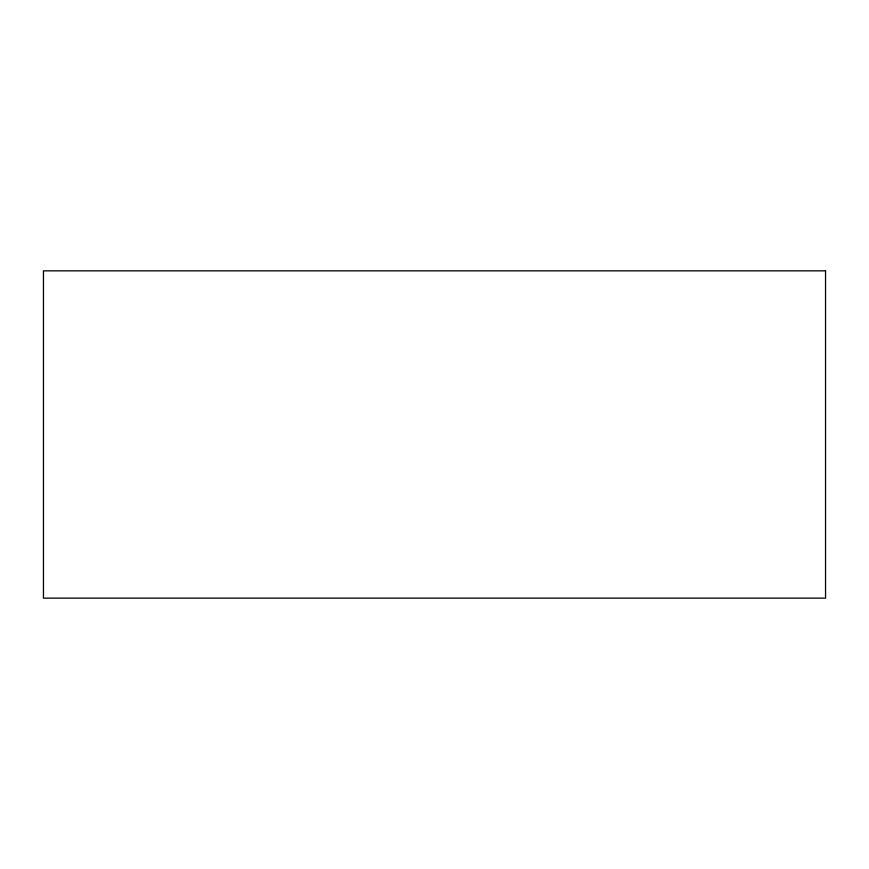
<?xml version="1.0" encoding="UTF-8"?>
<svg xmlns="http://www.w3.org/2000/svg" width="869" height="869" viewBox="0 0 869 869"><rect width="100%" height="100%" fill="white"/><g stroke="black" fill="none" stroke-linecap="round" stroke-linejoin="round"><path stroke-width="1.3" d="M825.55 270.846L43.45 270.846L43.45 598.154L825.55 598.154L825.55 270.846"/></g></svg>
